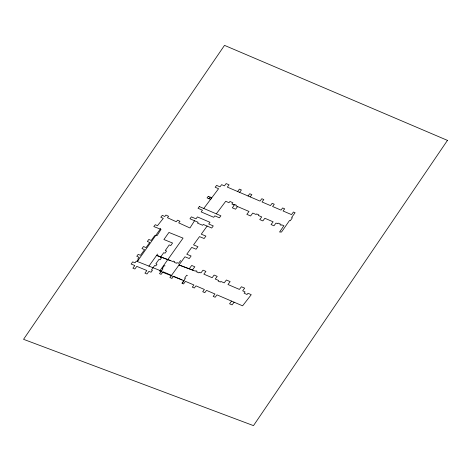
<?xml version="1.0" encoding="UTF-8"?>
<svg xmlns="http://www.w3.org/2000/svg" width="471" height="471" viewBox="0 0 471 471"><rect width="100%" height="100%" fill="white"/><g stroke="black" fill="none" stroke-linecap="round" stroke-linejoin="round"><path stroke-width="0.71" d="M194.547 220.752L189.966 218.791L191.403 216.872L195.983 218.838L197.42 216.925L209.96 222.294L208.7 223.972L213.281 225.933L211.709 228.029L203.284 224.443L202.654 225.291L197.502 223.119L198.132 222.265L194.547 220.752L189.948 227.982L178.697 222.848L179.957 221.27L177.555 220.175L176.301 221.759L167.446 217.72L168.589 216.283L165.91 215.059L164.773 216.495L162.295 215.365L160.811 217.237L163.29 218.361L157.467 225.691L155.306 224.702L153.811 226.58L161.041 229.377L157.067 235.618L154.735 235.588L151.22 240.451L148.812 239.456L147.346 241.482L149.76 242.471L146.051 247.599L143.478 246.545L141.989 248.606L144.562 249.665L140.476 255.311L138.174 254.364L136.767 256.312L139.069 257.26L137.72 259.121L138.533 259.456L137.102 261.434L136.29 261.099L135.053 262.812L132.704 261.847L131.121 264.043L134.8 265.556L132.899 268.187L134.877 269L136.778 266.368L146.858 270.519L144.95 273.156L146.993 273.998L148.901 271.361L151.067 272.238L152.421 270.33L151.485 269.954L154.671 265.461L155.807 265.915L156.984 264.249L155.854 263.795L158.986 259.374L160.122 259.827L161.394 258.037L160.258 257.584L163.749 252.662L165.044 253.186L166.569 251.031L165.274 250.513L169.236 244.92L170.779 245.544L172.563 243.018L163.908 239.533L168.936 232.439L183.054 238.126L159.681 271.09L183.849 280.663L185.362 278.479L184.62 278.184L186.693 275.205L187.434 275.494M182 279.874L173.564 276.253L171.939 278.414L169.901 277.543L171.526 275.382L163.072 271.761L161.129 274.352L159.498 273.651L162.954 268.876L162.212 268.588L164.285 265.603L165.027 265.897M160.646 228.529L137.279 261.487L161.441 271.06M148.901 266.168L157.538 254.075M171.238 275.765L184.932 256.777L189.254 258.55L191.096 256.006L186.775 254.228L191.697 247.416L196.095 249.224L197.932 246.686L193.534 244.879L199.504 236.613L204.149 238.526L205.909 236.089L201.264 234.181L207.134 226.068M203.766 208.465L218.579 188.718L215.176 187.258L216.583 185.386L219.986 186.84L221.623 184.661L224.443 185.868L226.162 183.578L229.065 184.82L227.346 187.117L260.021 201.111L261.823 198.709L263.813 199.563L262.011 201.965L270.46 205.586L272.15 203.331L274.269 204.237L272.579 206.492L281.016 210.107L282.641 207.946L284.678 208.824L283.053 210.984L291.508 214.605L293.445 212.015L295.082 212.715L291.62 217.484L292.367 217.779L290.295 220.764L289.553 220.469L281.517 232.038L279.58 232.015L283.901 225.697L281.528 224.779L281.187 225.279L279.968 224.755L280.451 224.108L278.084 223.095L277.602 223.737L276.018 223.06L273.951 225.803L271.055 224.561L273.121 221.812L264.849 218.261L262.859 220.911L259.751 219.574L261.746 216.925L258.344 215.465L258.809 214.847L256.601 213.899L256.136 214.517L252.768 213.075L250.596 215.965L246.833 214.346L249.006 211.455L235.936 205.862L236.401 205.244L234.199 204.296L233.734 204.92M180.629 260.563L178.562 263.307L176.978 262.63L176.495 263.271L174.129 262.259L174.611 261.611L173.393 261.087L173.051 261.588L156.543 255.359L170.679 260.669M216.307 213.834L225.744 201.258L228.959 202.718L229.96 201.453L232.898 202.783L231.897 204.049L234.322 205.15L232.321 207.817L235.571 209.212L237.572 206.545M237.614 191.514L239.415 189.112L241.405 189.966L239.604 192.368M189.731 268.105L191.721 265.456L194.829 266.786L192.833 269.441M183.849 280.663L181.906 283.254L183.537 283.948L185.48 281.364L193.928 284.984L192.309 287.145L194.346 288.017L195.965 285.856L204.408 289.471L202.713 291.732L204.832 292.638L206.528 290.377L214.976 293.998L213.175 296.4L215.165 297.254L216.966 294.852L242.594 305.832L251.243 294.705L248.023 293.25L247.028 294.51L244.09 293.18L245.085 291.914L242.665 290.819L244.667 288.152L241.417 286.757L239.409 289.418L227.976 284.508L230.148 281.617L226.386 280.004L224.214 282.894L220.846 281.446L220.381 282.064L218.179 281.122L218.644 280.498L215.241 279.038L217.231 276.389L214.128 275.058L212.138 277.707L203.861 274.151L205.927 271.402L203.03 270.16L200.964 272.909L199.38 272.226L198.897 272.874L196.537 271.855L197.019 271.214L195.801 270.69L195.459 271.184L178.945 264.961L193.086 270.266M182.424 283.036L184.12 280.781M248.052 195.983L249.748 193.728L251.867 194.635L250.172 196.896M231.573 301.11L229.565 303.783L232.109 304.872L234.111 302.199M208.941 198.721L210.148 197.131M447.45 140.387L253.486 425.631L23.55 339.32L224.508 45.369L447.45 140.387M199.327 206.563L198.032 208.288L202.471 210.19L201.17 211.921L213.71 217.296L214.8 215.848L219.386 217.814L220.899 215.806L199.327 206.563M208.264 196.313L207.057 197.902L210.543 199.41L211.75 197.826L208.264 196.313"/></g></svg>
